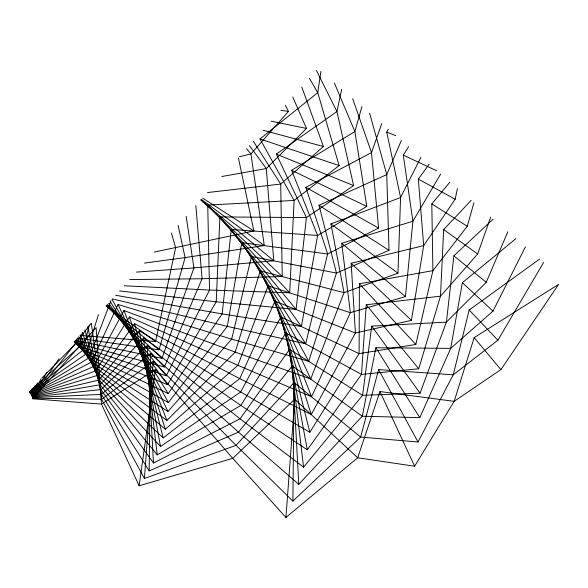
<?xml version="1.0" encoding="UTF-8"?>
<svg xmlns="http://www.w3.org/2000/svg" width="588" height="588" viewBox="0 0 588 588"><rect width="100%" height="100%" fill="white"/><g stroke="black" fill="none" stroke-linecap="round" stroke-linejoin="round"><path stroke-width="0.88" d="M473.935 202.728L467.284 226.27L432.9 270.656L359.378 283.798L359.114 353.631L309.839 432.231L240.705 391.998L139.275 330.772L98.997 380.039L31.84 395.864L37.463 382.942M515.845 238.691L462.374 282.681L450.695 348.361L419.817 417.634L362.267 416.23L292.383 365.876L238.493 432.143L149.183 470.885L150.454 353.454L101.43 394.394L32.362 397.598L58.998 358.827M294.096 382.531L236.038 445.337L144.398 478.492L101.621 399.252L91.331 323.202L32.465 398.186L101.621 399.252L153.203 361.414L236.038 445.337L292.89 501.094L294.096 382.531L360.635 437.075L418.002 442.014L453.267 374.799L469.15 309.994L539.615 259.095M29.892 391.424L29.856 392.835L86.215 353.873L98.446 314.654M76.271 339.489L93.859 366.368L166.911 420.427L235.2 352.116L260.293 270.921L344.046 292.655L397.958 273.207L400.582 197.517L386.735 132.102L388.308 129.235M316.462 70.531L336.924 111.536L353.616 185.595L306.414 217.589L219.883 216.921L216.23 301.784L167.521 384.677L83.151 350.036L74.169 341.834L79.843 346.406L166.235 375.798L209.526 290.046L207.733 205.087L294.096 200.434L339.144 165.588L317.748 92.676L309.442 78.388M124.237 285.768L209.526 290.046L289.7 292.78L294.096 200.434L259.977 138.93L317.748 92.676L320.908 71.391M471.186 200.368L443.675 229.548L440.485 296.183L418.737 368.757L361.502 374.431L285.775 333.006L240.83 405.419L157.239 454.855L100.114 384.772L82.452 332.558M490.693 217.112L477.662 254.016L440.485 296.183L366.243 304.768L361.502 374.431L307.274 449.805L240.83 405.419L143.487 338.107L100.114 384.772L32.046 396.437L41.028 378.951M285.93 517.469L294.735 399.259L357.673 457.773L414.628 466.225L454.149 401.332L474.156 337.659L558.6 284.371L500.91 369.609L454.149 401.332L379.951 391.549L357.673 457.773L285.93 517.469L232.752 458.353L155.423 369.521L101.503 404.096L32.524 398.789L96.101 327.597L101.503 404.096L139.128 485.791L232.752 458.353L294.735 399.259M144.398 478.492L153.203 361.414M30.488 390.748L30.26 393.284L89.031 357.879L111.022 300.571M77.373 338.247L95.866 370.815L165.331 429.24L237.89 365.295L268.143 285.834L350.367 312.662L405.441 296.58L412.908 221.228L403.287 155.114L408.638 146.684M334.344 82.923L354.873 131.528L366.787 206.439L317.601 235.457L231.26 229.467L222.176 313.904L168.234 393.615L86.215 353.873L74.375 341.613L76.315 342.98L164.39 367.008L202.081 278.734L195.833 205.602M76.756 338.938L76.315 342.98L41.836 378.047M119.607 290.957L216.23 301.784L296.102 309.442L306.414 217.589L276.294 154.122L336.924 111.536L341.716 89.251M493.104 219.177L453.877 255.824L446.424 322.114L420.06 393.188L362.553 395.327L289.605 349.346L240.088 418.825L153.468 462.999L100.923 389.565L84.892 329.831M507.811 231.804L486.239 282.328L446.424 322.114L371.748 326.119L362.553 395.327L303.577 467.195L240.088 418.825L147.213 345.671L100.923 389.565L32.23 397.01L47.011 372.255M139.128 485.791L155.423 369.521M31.245 389.903L30.642 393.762L91.581 362.046L118.034 304.459L231.679 339.129L308.751 361.304L336.461 273.067L318.983 205.263L386.757 174.607L401.369 140.444M78.755 336.711L97.579 375.379L163.185 437.942L239.728 378.606L275.022 301.196L355.402 333.014L411.409 320.357L423.691 245.637L418.325 179.09L429.115 164.258M352.668 98.644L371.506 152.579L378.599 228.048L327.634 253.972L241.815 242.69L227.328 326.377L168.366 402.574L89.031 357.879L74.786 341.15M82.232 332.808L79.843 346.406L30.988 390.189M115.733 295.301L222.176 313.904L301.423 326.465L317.601 235.457L291.604 170.292L354.873 131.528L361.929 106.597M525.407 246.901L492.994 311.111L450.695 348.361L375.879 347.751L362.267 416.23L298.777 484.306L238.493 432.143L150.454 353.454M79.953 335.358L155.541 341.554L175.628 247.835L171.402 232.958M35.104 385.581L31.59 395.312L97.579 375.379L134.601 323.716L239.728 378.606L311.28 414.518L355.402 333.014L351.183 263.277L423.691 245.637L455.156 199.207L457.435 188.564M32.193 388.837L30.995 394.261L93.859 366.368L123.958 310.53L235.2 352.116L310.736 378.981L344.046 292.655L330.941 223.932L400.582 197.517L420.935 157.239M80.431 334.829L98.997 380.039L160.487 446.49L240.705 391.998L280.91 316.939L359.114 353.631L415.848 344.443L432.9 270.656L431.805 203.933L449.916 182.111M369.609 113.19L386.757 174.607L388.999 250.334L336.461 273.067L251.502 256.53L231.679 339.129L167.925 411.526L91.581 362.046L75.418 340.445M89.236 324.966L83.151 350.036L29.415 392.402L29.4 391.968M112.492 298.932L227.328 326.377L305.65 343.774L327.634 253.972L305.848 187.359L371.506 152.579L381.752 123.605M543.577 262.498L497.896 340.246L453.267 374.799L378.613 369.595L360.635 437.075L292.89 501.094M77.513 338.093L159.032 349.853L185.102 257.588L178.135 225.417M33.435 387.455L31.311 394.776L95.866 370.815L129.492 316.961L237.89 365.295L311.574 396.746L350.367 312.662L341.694 243.292L412.908 221.228L440.61 174.129M75.47 340.379L161.987 358.349L193.922 267.9L186.183 216.406M285.364 105.355L288.488 111.411L250.944 153.946L239.47 156.739M292.773 97.049L306.51 128.427L266.305 168.55L221.808 176.518M301.762 86.995L323.422 146.508L280.711 184.066L207.476 192.563M238.412 157.922L253.869 230.944L154.343 252.068M246.607 148.749L250.944 153.946L264.299 245.556L185.102 257.588L144.494 263.086M249.452 145.559L266.305 168.55L273.765 260.771L193.922 267.9L136.445 272.104M253.296 141.26L280.711 184.066L282.247 276.529L202.081 278.734L129.786 279.565M280.91 110.338L288.488 111.411M271.208 121.201L306.51 128.427M263.123 130.257L323.422 146.508M259.977 138.93L339.144 165.588M386.735 132.102L395.842 135.703M276.294 154.122L353.616 185.595M403.287 155.114L436.708 170.777M291.604 170.292L366.787 206.439M418.325 179.09L455.156 199.207M305.848 187.359L378.599 228.048M431.805 203.933L467.284 226.27M202.566 198.06L253.869 230.944M318.983 205.263L388.999 250.334M443.675 229.548L477.662 254.016M201.331 199.45L264.299 245.556M106.524 305.613L155.541 341.554M330.941 223.932L397.958 273.207M453.877 255.824L486.239 282.328M200.809 200.038L273.765 260.771M106.281 305.878L159.032 349.853M341.694 243.292L405.441 296.58M462.374 282.681L492.994 311.111M200.993 199.832L282.247 276.529M106.369 305.782L161.987 358.349M351.183 263.277L411.409 320.357M469.15 309.994L497.896 340.246M207.733 205.087L289.7 292.78M106.788 305.312L164.39 367.008M359.378 283.798L415.848 344.443M474.156 337.659L500.91 369.609M219.883 216.921L296.102 309.442M366.243 304.768L418.737 368.757M107.553 304.459L166.235 375.798M231.26 229.467L301.423 326.465M108.67 303.21L167.521 384.677M371.748 326.119L420.06 393.188M241.815 242.69L305.65 343.774M110.169 301.526L168.234 393.615M375.879 347.751L419.817 417.634M149.183 470.885L101.43 394.394L87.788 326.59M251.502 256.53L308.751 361.304M112.073 299.395L168.366 402.574M378.613 369.595L418.002 442.014M260.293 270.921L310.736 378.981M118.034 304.459L167.925 411.526M379.951 391.549L414.628 466.225M268.143 285.834L311.574 396.746M123.958 310.53L166.911 420.427M275.022 301.196L311.28 414.518M129.492 316.961L165.331 429.24M280.91 316.939L309.839 432.231M134.601 323.716L163.185 437.942M285.775 333.006L307.274 449.805M139.275 330.772L160.487 446.49M289.605 349.346L303.577 467.195M143.487 338.107L157.239 454.855M292.383 365.876L298.777 484.306M147.213 345.671L153.468 462.999"/></g></svg>
